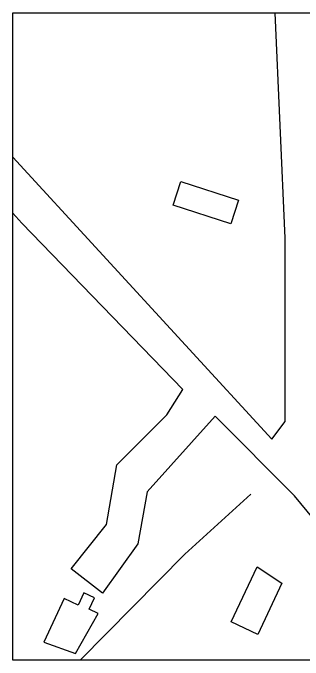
# Model space of a CAD drawing. Header units: millimetres. Extents: x 55520 to 96084, y -58491 to -49645.
# Drawn here: x 56501.3 to 56647.5, y -58100.7 to -57774.8 of the extents above; entities that cross this region are included whole.
import ezdxf

# ---------------------------------------------------------------- set-up
doc = ezdxf.new("R2010")
doc.units = ezdxf.units.MM
for name, color, linetype in [('ARQ-COTAS', 1, 'Continuous'), ('Cinza', 9, 'Continuous'), ('Curvas de Nível', 10, 'Continuous'), ('Limites', 250, 'Continuous')]:
    doc.layers.add(name, color=color, linetype=linetype)

msp = doc.modelspace()

# ---------------------------------------------------------------- linework, layer by layer
at = {"layer": 'ARQ-COTAS'}
msp.add_lwpolyline([(56501.347, -57774.774), (56935.313, -57774.774), (56935.313, -58100.658), (56501.347, -58100.658)], close=True, dxfattribs=at)
at = {"layer": 'Cinza'}
for points in [[(56611.198, -57880.955), (56582.133, -57871.581), (56585.978, -57859.661), (56615.092, -57869.051), (56611.198, -57880.955)], [(56636.854, -58061.911), (56624.718, -58087.708), (56611.382, -58081.434), (56624.432, -58053.695), (56636.854, -58061.911)], [(56544.364, -58077.233), (56539.718, -58075.067), (56542.403, -58069.306), (56537.033, -58066.803), (56534.142, -58073.005), (56527.082, -58069.714), (56516.878, -58091.607), (56532.899, -58097.387), (56544.364, -58077.233)]]:
    msp.add_lwpolyline(points, dxfattribs=at)
at = {"layer": 'Curvas de Nível'}
msp.add_lwpolyline([(56621.144, -58017.145), (56588.012, -58047.395), (56535.305, -58100.658)], dxfattribs=at)
at = {"layer": 'Limites'}
for points in [[(56501.347, -57847.372), (56631.828, -57989.444), (56638.458, -57980.483), (56638.456, -57888.227), (56633.545, -57774.774)], [(56675.74, -58100.658), (56679.736, -58044.086), (56655.982, -58033.386), (56643.206, -58017.919), (56603.274, -57977.811), (56568.952, -58016.01), (56564.302, -58042.104), (56546.448, -58066.936), (56530.652, -58054.765), (56548.467, -58032.44), (56553.651, -58002.373), (56578.942, -57977.187), (56586.984, -57964.402), (56505.748, -57880.622), (56501.347, -57875.599)]]:
    msp.add_lwpolyline(points, dxfattribs=at)

doc.saveas('drawing.dxf')
